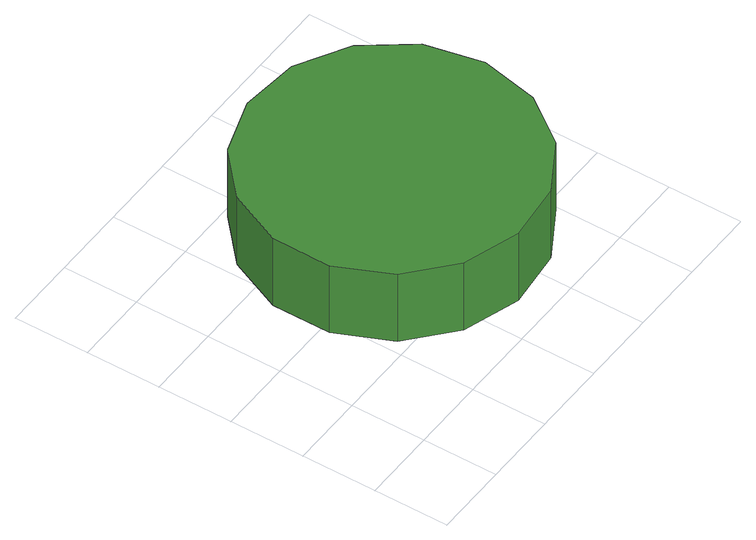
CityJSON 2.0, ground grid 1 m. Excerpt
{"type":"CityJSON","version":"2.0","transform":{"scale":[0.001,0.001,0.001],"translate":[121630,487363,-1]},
"CityObjects":{
"tree1":{"type":"SolitaryVegetationObject","attributes":{"function":"something"},"geometry":[{"type":"MultiSurface","lod":"1","boundaries":[[[0,1,2,3,4,5,6,7,8,9,10,11,12,13,14]],[[15,16,17,18,19,20,21,22,23,24,25,26,27,28,29]],[[0,29,28,1]],[[1,28,27,2]],[[2,27,26,3]],[[3,26,25,4]],[[4,25,24,5]],[[5,24,23,6]],[[6,23,22,7]],[[7,22,21,8]],[[8,21,20,9]],[[9,20,19,10]],[[10,19,18,11]],[[11,18,17,12]],[[12,17,16,13]],[[13,16,15,14]],[[14,15,29,0]]]}]}
},
"vertices":[
[4597,2281,1828],[4433,3052,1828],[3969,3691,1828],[3286,4085,1828],[2501,4167,1828],[1751,3924,1828],[1165,3396,1828],[844,2675,1828],[844,1886,1828],[1165,1165,1828],[1751,637,1828],[2501,394,1828],[3286,476,1828],[3969,871,1828],[4433,1509,1828],[4433,1509,749],[3969,871,749],[3286,476,749],[2501,394,749],[1751,637,749],[1165,1165,749],[844,1886,749],[844,2675,749],[1165,3396,749],[1751,3924,749],[2501,4167,749],[3286,4085,749],[3969,3691,749],[4433,3052,749],[4597,2281,749]
]}
